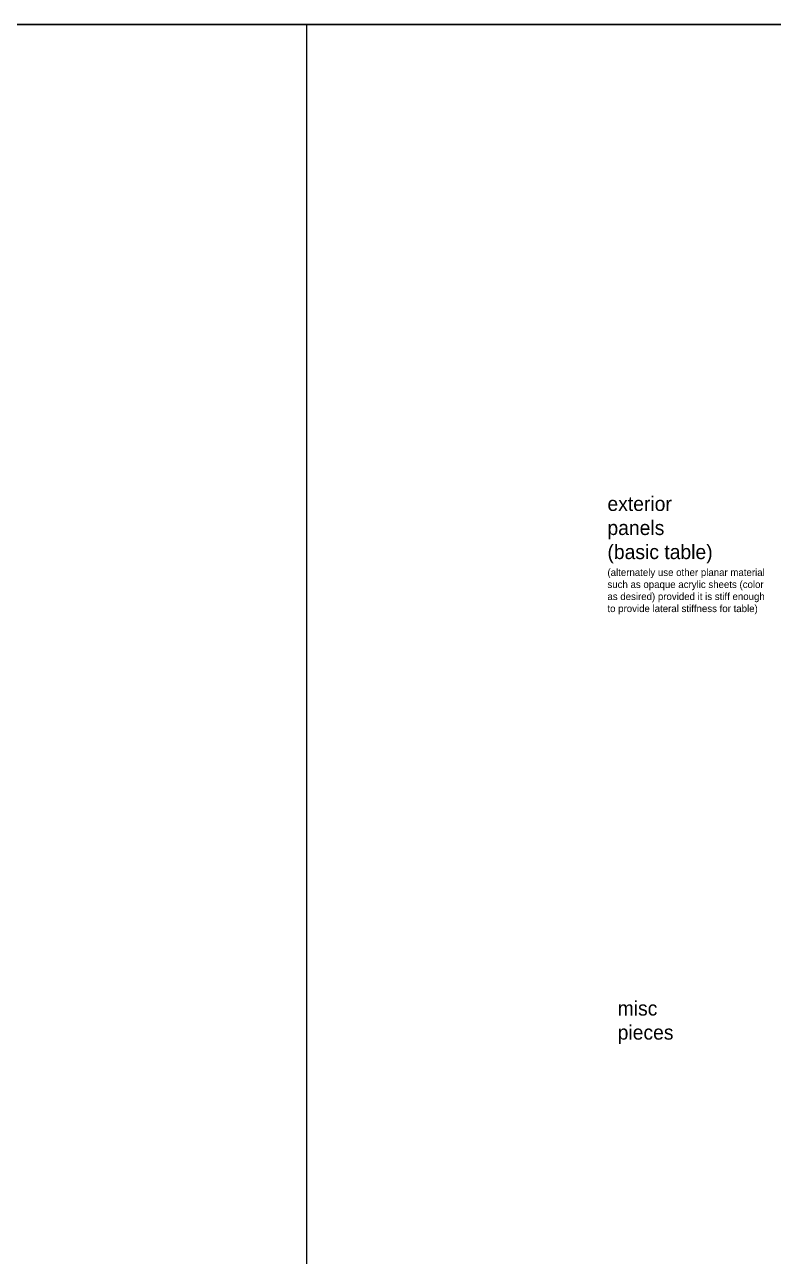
# Model space of a CAD drawing. Header units: millimetres. Extents: x -3535 to 20483, y -3090 to 7277.
# Drawn here: x 6368 to 8856, y 1002 to 5095 of the extents above; entities that cross this region are included whole.
import ezdxf

# ---------------------------------------------------------------- set-up
doc = ezdxf.new("R2010")
doc.units = ezdxf.units.MM
doc.header["$MEASUREMENT"] = 0
doc.layers.add('T_ANNO', color=6, linetype='Continuous', plot=False)

msp = doc.modelspace()

# ---------------------------------------------------------------- linework, layer by layer
at = {"layer": 'T_ANNO'}
for p, q in [((-666.3, 5094.5), (17435.3, 5094.5)), ((20483.3, 5094.5), (-666.3, 5094.5)), ((7303.7, 5094.5), (7303.7, -1007.4))]:
    msp.add_line(p, q, dxfattribs=at)

# ---------------------------------------------------------------- texts
at = {"layer": 'T_ANNO', "char_height": 48, "attachment_point": 1}
for s, width, heights, insert in [('exterior\\Ppanels\\P(basic table)\\P{\\H0.5x;(alternately use other planar material such as opaque acrylic sheets (color as desired) provided it is stiff enough to provide lateral stiffness for table)}', 541.047, [641.8], (8304.2, 3526.9)), ('misc pieces', 30.657, [0], (8338.2, 1850.5))]:
    msp.add_mtext_dynamic_manual_height_columns(s, width=width, gutter_width=50, heights=heights, dxfattribs=dict(at, insert=insert))

doc.saveas('drawing.dxf')
